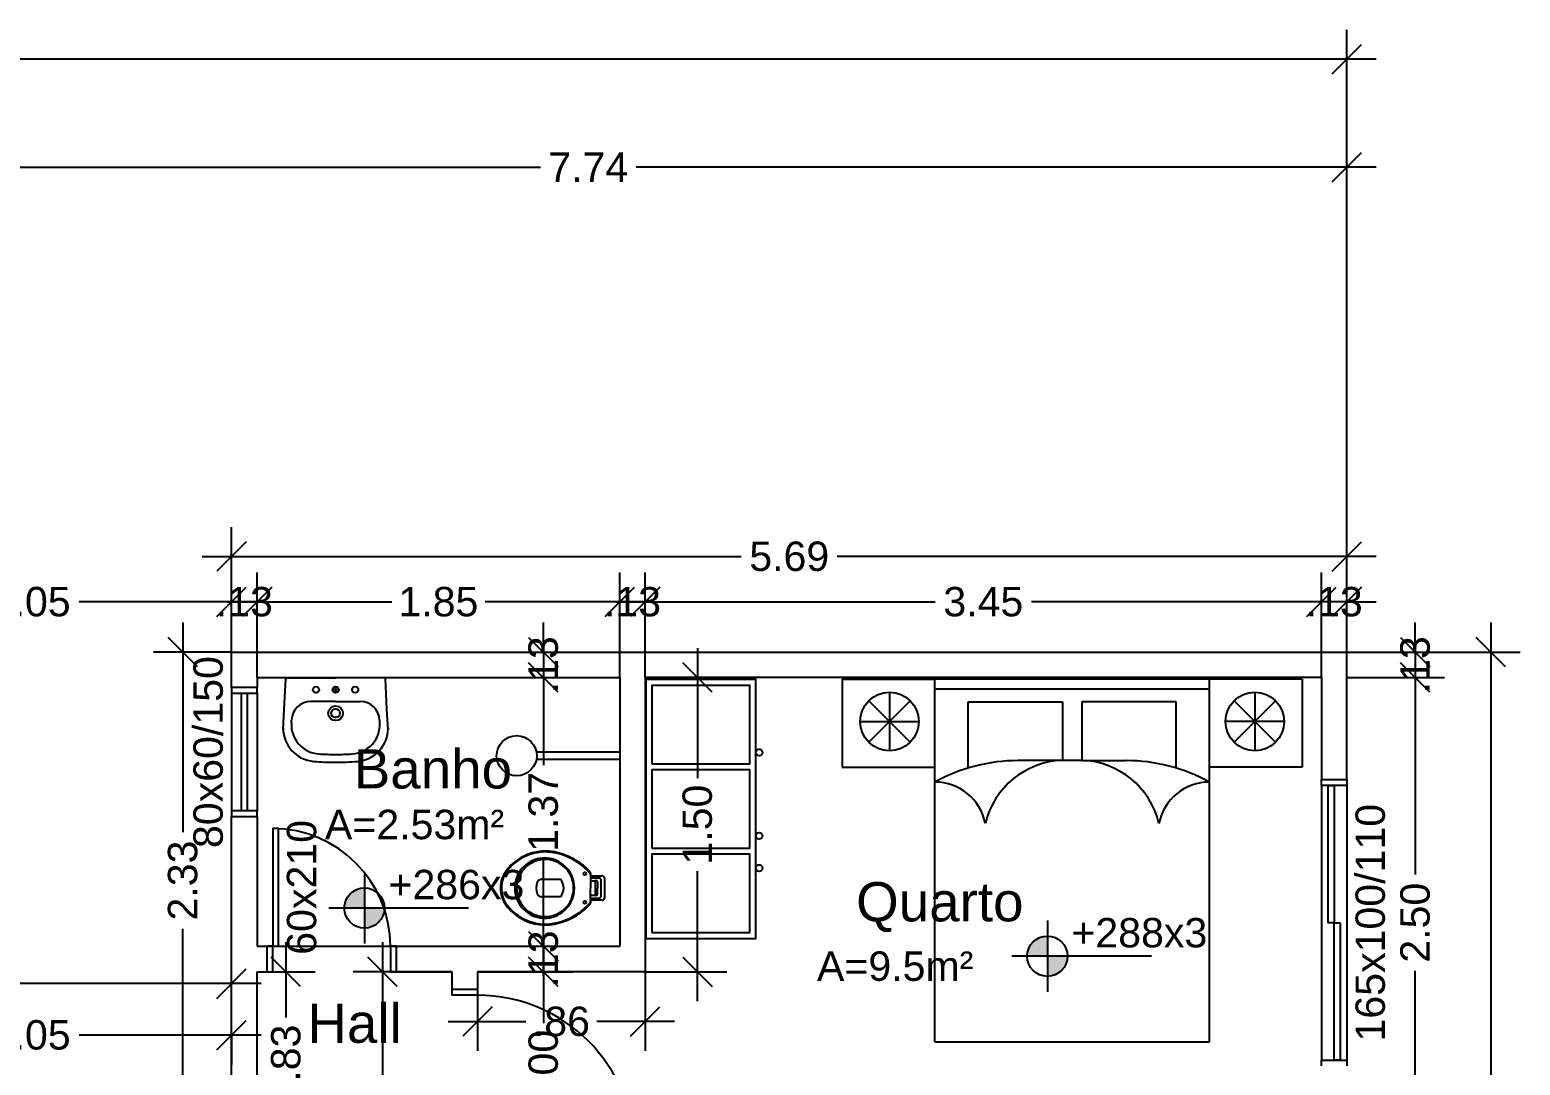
# Model space of a CAD drawing. Extents: x -120 to 1117, y 5 to 675.
# Drawn here: x 51.44 to 59.05, y 84.06 to 89.34 of the extents above; entities that cross this region are included whole.
import ezdxf
from ezdxf.enums import TextEntityAlignment as Align

# ---------------------------------------------------------------- set-up
doc = ezdxf.new("R2010")
doc.units = 0
doc.header["$MEASUREMENT"] = 0
doc.layers.get('0').update_dxf_attribs({"linetype": 'CONTINUOUS'})
doc.layers.get('DEFPOINTS').update_dxf_attribs({"linetype": 'CONTINUOUS'})
for name, color, linetype in [('cota', 1, 'CONTINUOUS'), ('janela-porta', 6, 'CONTINUOUS'), ('moveis', 253, 'CONTINUOUS'), ('nivel', 4, 'CONTINUOUS'), ('parede', 2, 'CONTINUOUS'), ('piso', 4, 'CONTINUOUS'), ('texto', 7, 'CONTINUOUS')]:
    doc.layers.add(name, color=color, linetype=linetype)
doc.styles.get("Standard").update_dxf_attribs({"font": 'arial.ttf'})
doc.dimstyles.new('cotass', dxfattribs={"dimtxt": 0.15, "dimasz": 0.15, "dimexe": 0.15, "dimexo": 0, "dimgap": 0.05, "dimtad": 0, "dimzin": 4, "dimdsep": 46, "dimtxsty": 'Standard', "dimblk": 'OBLIQUE', "dimcen": 0, "dimdle": 0.15, "dimclrd": 256, "dimclrt": 4, "dimadec": 0, "dimazin": 1, "dimtfac": 1, "dimtix": 1, "dimtofl": 0, "dimtmove": 0, "dimatfit": 3, "dimldrblk": 'OPEN30', "dimfxl": 0, "dimtolj": 1, "dimtzin": 0, "dimlwd": -1, "dimarcsym": 0})

# ---------------------------------------------------------------- blocks, each defined once
blk = doc.blocks.new('_Oblique')
at = {"color": 0, "linetype": 'ByBlock', "lineweight": -2}
blk.add_line((-0.5, -0.5), (0.5, 0.5), dxfattribs=at)
blk = doc.blocks.new('*D301')
at = {"layer": 'cota', "color": 0, "lineweight": -2, "transparency": 16777216}
for p, q in [((50.4242, 88.2986), (50.4242, 88.7911)), ((58.1642, 86.1686), (58.1642, 88.7911))]:
    blk.add_line(p, q, dxfattribs=at)
at = {"layer": 'cota', "transparency": 16777216}
for p, q in [((50.2742, 88.6411), (54.0503, 88.6411)), ((58.3142, 88.6411), (54.5381, 88.6411))]:
    blk.add_line(p, q, dxfattribs=at)
at = {"layer": 'DEFPOINTS', "color": 0, "transparency": 16777216}
for p in [(58.1642, 88.6411), (50.4242, 88.2986), (58.1642, 86.1686)]:
    blk.add_point(p, dxfattribs=at)
at = {"layer": 'cota', "transparency": 16777216, "xscale": 0.15, "yscale": 0.15, "zscale": 0.15, "rotation": 180}
blk.add_blockref('_Oblique', (50.4242, 88.6411), dxfattribs=at)
at = {"layer": 'cota', "transparency": 16777216, "xscale": 0.15, "yscale": 0.15, "zscale": 0.15}
blk.add_blockref('_Oblique', (58.1642, 88.6411), dxfattribs=at)
at = {"layer": 'cota', "color": 4, "transparency": 16777216, "insert": (54.2942, 88.6411), "char_height": 0.15, "attachment_point": 5}
blk.add_mtext('\\A1;7.74', dxfattribs=at)
blk = doc.blocks.new('_Open30')
at = {"color": 0, "linetype": 'ByBlock', "lineweight": -2}
for p, q in [((-1, 0.268), (0, 0)), ((0, 0), (-1, -0.268)), ((0, 0), (-1, 0))]:
    blk.add_line(p, q, dxfattribs=at)
blk = doc.blocks.new('*D285')
at = {"layer": 'cota', "color": 0, "lineweight": -2, "transparency": 16777216}
for p, q in [((50.4242, 86.2385), (50.4242, 86.5746)), ((52.4742, 86.1686), (52.4742, 86.5746))]:
    blk.add_line(p, q, dxfattribs=at)
at = {"layer": 'cota', "transparency": 16777216}
for p, q in [((50.2742, 86.4246), (51.2025, 86.4246)), ((52.6242, 86.4246), (51.6958, 86.4246))]:
    blk.add_line(p, q, dxfattribs=at)
at = {"layer": 'DEFPOINTS', "color": 0, "transparency": 16777216}
for p in [(52.4742, 86.4246), (50.4242, 86.2385), (52.4742, 86.1686)]:
    blk.add_point(p, dxfattribs=at)
at = {"layer": 'cota', "transparency": 16777216, "xscale": 0.15, "yscale": 0.15, "zscale": 0.15, "rotation": 180}
blk.add_blockref('_Oblique', (50.4242, 86.4246), dxfattribs=at)
at = {"layer": 'cota', "transparency": 16777216, "xscale": 0.15, "yscale": 0.15, "zscale": 0.15}
blk.add_blockref('_Oblique', (52.4742, 86.4246), dxfattribs=at)
at = {"layer": 'cota', "color": 4, "transparency": 16777216, "insert": (51.4492, 86.4246), "char_height": 0.15, "attachment_point": 5}
blk.add_mtext('\\A1;2.05', dxfattribs=at)
blk = doc.blocks.new('*D286')
at = {"layer": 'cota', "color": 0, "lineweight": -2, "transparency": 16777216}
for p, q in [((52.4742, 86.1686), (52.4742, 86.5746)), ((52.6041, 86.0385), (52.6041, 86.5746))]:
    blk.add_line(p, q, dxfattribs=at)
at = {"layer": 'cota', "transparency": 16777216}
for p, q in [((52.4742, 86.4246), (52.3242, 86.4246)), ((52.6041, 86.4246), (52.7541, 86.4246))]:
    blk.add_line(p, q, dxfattribs=at)
at = {"layer": 'DEFPOINTS', "color": 0, "transparency": 16777216}
for p in [(52.6041, 86.4246), (52.4742, 86.1686), (52.6041, 86.0385)]:
    blk.add_point(p, dxfattribs=at)
at = {"layer": 'cota', "transparency": 16777216, "xscale": 0.15, "yscale": 0.15, "zscale": 0.15}
blk.add_blockref('_Oblique', (52.4742, 86.4246), dxfattribs=at)
at = {"layer": 'cota', "transparency": 16777216, "xscale": 0.15, "yscale": 0.15, "zscale": 0.15, "rotation": 180}
blk.add_blockref('_Oblique', (52.6041, 86.4246), dxfattribs=at)
at = {"layer": 'cota', "color": 4, "transparency": 16777216, "insert": (52.5392, 86.4246), "char_height": 0.15, "attachment_point": 5}
blk.add_mtext('\\A1;.13', dxfattribs=at)
blk = doc.blocks.new('*D287')
at = {"layer": 'cota', "color": 0, "lineweight": -2, "transparency": 16777216}
for p, q in [((52.6041, 86.0385), (52.6041, 86.5746)), ((54.4542, 86.0385), (54.4542, 86.5746))]:
    blk.add_line(p, q, dxfattribs=at)
at = {"layer": 'cota', "transparency": 16777216}
for p, q in [((52.4541, 86.4246), (53.2909, 86.4246)), ((54.6042, 86.4246), (53.7675, 86.4246))]:
    blk.add_line(p, q, dxfattribs=at)
at = {"layer": 'DEFPOINTS', "color": 0, "transparency": 16777216}
for p in [(54.4542, 86.4246), (52.6041, 86.0385), (54.4542, 86.0385)]:
    blk.add_point(p, dxfattribs=at)
at = {"layer": 'cota', "transparency": 16777216, "xscale": 0.15, "yscale": 0.15, "zscale": 0.15, "rotation": 180}
blk.add_blockref('_Oblique', (52.6041, 86.4246), dxfattribs=at)
at = {"layer": 'cota', "transparency": 16777216, "xscale": 0.15, "yscale": 0.15, "zscale": 0.15}
blk.add_blockref('_Oblique', (54.4542, 86.4246), dxfattribs=at)
at = {"layer": 'cota', "color": 4, "transparency": 16777216, "insert": (53.5292, 86.4246), "char_height": 0.15, "attachment_point": 5}
blk.add_mtext('\\A1;1.85', dxfattribs=at)
blk = doc.blocks.new('*D288')
at = {"layer": 'cota', "color": 0, "lineweight": -2, "transparency": 16777216}
for p, q in [((54.4542, 86.0385), (54.4542, 86.5746)), ((54.5842, 86.0385), (54.5842, 86.5746))]:
    blk.add_line(p, q, dxfattribs=at)
at = {"layer": 'cota', "transparency": 16777216}
for p, q in [((54.4542, 86.4246), (54.3042, 86.4246)), ((54.5842, 86.4246), (54.7342, 86.4246))]:
    blk.add_line(p, q, dxfattribs=at)
at = {"layer": 'DEFPOINTS', "color": 0, "transparency": 16777216}
for p in [(54.5842, 86.4246), (54.4542, 86.0385), (54.5842, 86.0385)]:
    blk.add_point(p, dxfattribs=at)
at = {"layer": 'cota', "transparency": 16777216, "xscale": 0.15, "yscale": 0.15, "zscale": 0.15}
blk.add_blockref('_Oblique', (54.4542, 86.4246), dxfattribs=at)
at = {"layer": 'cota', "transparency": 16777216, "xscale": 0.15, "yscale": 0.15, "zscale": 0.15, "rotation": 180}
blk.add_blockref('_Oblique', (54.5842, 86.4246), dxfattribs=at)
at = {"layer": 'cota', "color": 4, "transparency": 16777216, "insert": (54.5192, 86.4246), "char_height": 0.15, "attachment_point": 5}
blk.add_mtext('\\A1;.13', dxfattribs=at)
blk = doc.blocks.new('*D289')
at = {"layer": 'cota', "color": 0, "lineweight": -2, "transparency": 16777216}
for p, q in [((54.5842, 86.0385), (54.5842, 86.5746)), ((58.0342, 86.0385), (58.0342, 86.5746))]:
    blk.add_line(p, q, dxfattribs=at)
at = {"layer": 'cota', "transparency": 16777216}
for p, q in [((54.4342, 86.4246), (56.0639, 86.4246)), ((58.1842, 86.4246), (56.5545, 86.4246))]:
    blk.add_line(p, q, dxfattribs=at)
at = {"layer": 'DEFPOINTS', "color": 0, "transparency": 16777216}
for p in [(58.0342, 86.4246), (54.5842, 86.0385), (58.0342, 86.0385)]:
    blk.add_point(p, dxfattribs=at)
at = {"layer": 'cota', "transparency": 16777216, "xscale": 0.15, "yscale": 0.15, "zscale": 0.15, "rotation": 180}
blk.add_blockref('_Oblique', (54.5842, 86.4246), dxfattribs=at)
at = {"layer": 'cota', "transparency": 16777216, "xscale": 0.15, "yscale": 0.15, "zscale": 0.15}
blk.add_blockref('_Oblique', (58.0342, 86.4246), dxfattribs=at)
at = {"layer": 'cota', "color": 4, "transparency": 16777216, "insert": (56.3092, 86.4246), "char_height": 0.15, "attachment_point": 5}
blk.add_mtext('\\A1;3.45', dxfattribs=at)
blk = doc.blocks.new('*D290')
at = {"layer": 'cota', "color": 0, "lineweight": -2, "transparency": 16777216}
for p, q in [((58.0342, 86.0385), (58.0342, 86.5746)), ((58.1642, 86.1686), (58.1642, 86.5746))]:
    blk.add_line(p, q, dxfattribs=at)
at = {"layer": 'cota', "transparency": 16777216}
for p, q in [((58.0342, 86.4246), (57.8842, 86.4246)), ((58.1642, 86.4246), (58.3142, 86.4246))]:
    blk.add_line(p, q, dxfattribs=at)
at = {"layer": 'DEFPOINTS', "color": 0, "transparency": 16777216}
for p in [(58.1642, 86.4246), (58.1642, 86.1686), (58.0342, 86.0385)]:
    blk.add_point(p, dxfattribs=at)
at = {"layer": 'cota', "transparency": 16777216, "xscale": 0.15, "yscale": 0.15, "zscale": 0.15}
blk.add_blockref('_Oblique', (58.0342, 86.4246), dxfattribs=at)
at = {"layer": 'cota', "transparency": 16777216, "xscale": 0.15, "yscale": 0.15, "zscale": 0.15, "rotation": 180}
blk.add_blockref('_Oblique', (58.1642, 86.4246), dxfattribs=at)
at = {"layer": 'cota', "color": 4, "transparency": 16777216, "insert": (58.0992, 86.4246), "char_height": 0.15, "attachment_point": 5}
blk.add_mtext('\\A1;.13', dxfattribs=at)
blk = doc.blocks.new('*D292')
at = {"layer": 'cota', "color": 0, "lineweight": -2, "transparency": 16777216}
for p, q in [((52.4742, 86.1686), (52.4742, 86.8059)), ((58.1642, 86.1686), (58.1642, 86.8059))]:
    blk.add_line(p, q, dxfattribs=at)
at = {"layer": 'cota', "transparency": 16777216}
for p, q in [((52.3242, 86.6559), (55.0742, 86.6559)), ((58.3142, 86.6559), (55.5642, 86.6559))]:
    blk.add_line(p, q, dxfattribs=at)
at = {"layer": 'DEFPOINTS', "color": 0, "transparency": 16777216}
for p in [(58.1642, 86.6559), (52.4742, 86.1686), (58.1642, 86.1686)]:
    blk.add_point(p, dxfattribs=at)
at = {"layer": 'cota', "transparency": 16777216, "xscale": 0.15, "yscale": 0.15, "zscale": 0.15, "rotation": 180}
blk.add_blockref('_Oblique', (52.4742, 86.6559), dxfattribs=at)
at = {"layer": 'cota', "transparency": 16777216, "xscale": 0.15, "yscale": 0.15, "zscale": 0.15}
blk.add_blockref('_Oblique', (58.1642, 86.6559), dxfattribs=at)
at = {"layer": 'cota', "color": 4, "transparency": 16777216, "insert": (55.3192, 86.6559), "char_height": 0.15, "attachment_point": 5}
blk.add_mtext('\\A1;5.69', dxfattribs=at)
blk = doc.blocks.new('*D293')
at = {"layer": 'cota', "color": 0, "lineweight": -2, "transparency": 16777216}
for p, q in [((40.2942, 88.2986), (40.2942, 89.3412)), ((58.1642, 86.1686), (58.1642, 89.3412))]:
    blk.add_line(p, q, dxfattribs=at)
at = {"layer": 'cota', "transparency": 16777216}
for p, q in [((40.1442, 89.1912), (48.9332, 89.1912)), ((58.3142, 89.1912), (49.5252, 89.1912))]:
    blk.add_line(p, q, dxfattribs=at)
at = {"layer": 'DEFPOINTS', "color": 0, "transparency": 16777216}
for p in [(40.2942, 89.1912), (40.2942, 88.2986), (58.1642, 86.1686)]:
    blk.add_point(p, dxfattribs=at)
at = {"layer": 'cota', "transparency": 16777216, "xscale": 0.15, "yscale": 0.15, "zscale": 0.15, "rotation": 180}
blk.add_blockref('_Oblique', (40.2942, 89.1912), dxfattribs=at)
at = {"layer": 'cota', "transparency": 16777216, "xscale": 0.15, "yscale": 0.15, "zscale": 0.15}
blk.add_blockref('_Oblique', (58.1642, 89.1912), dxfattribs=at)
at = {"layer": 'cota', "color": 4, "transparency": 16777216, "insert": (49.2292, 89.1912), "char_height": 0.15, "attachment_point": 5}
blk.add_mtext('\\A1;17.87', dxfattribs=at)
blk = doc.blocks.new('*D318')
at = {"layer": 'cota', "transparency": 16777216}
for p, q in [((58.5125, 86.1885), (58.5125, 85.0344)), ((58.5125, 83.3885), (58.5125, 84.5427))]:
    blk.add_line(p, q, dxfattribs=at)
at = {"layer": 'cota', "color": 0, "lineweight": -2, "transparency": 16777216}
for p, q in [((58.1642, 86.0385), (58.6625, 86.0385)), ((58.1642, 83.5385), (58.6625, 83.5385))]:
    blk.add_line(p, q, dxfattribs=at)
at = {"layer": 'DEFPOINTS', "color": 0, "transparency": 16777216}
for p in [(58.1642, 86.0385), (58.5125, 86.0385), (58.1642, 83.5385)]:
    blk.add_point(p, dxfattribs=at)
at = {"layer": 'cota', "transparency": 16777216, "xscale": 0.15, "yscale": 0.15, "zscale": 0.15}
for p, rotation in [((58.5125, 86.0385), 90), ((58.5125, 83.5385), 270)]:
    blk.add_blockref('_Oblique', p, dxfattribs=dict(at, rotation=rotation))
at = {"layer": 'cota', "color": 4, "transparency": 16777216, "insert": (58.5125, 84.7885), "char_height": 0.15, "attachment_point": 5, "rotation": 90}
blk.add_mtext('\\A1;2.50', dxfattribs=at)
blk = doc.blocks.new('*D319')
at = {"layer": 'cota', "transparency": 16777216}
for p, q in [((58.5125, 86.1686), (58.5125, 86.3186)), ((58.5125, 86.0385), (58.5125, 85.8885))]:
    blk.add_line(p, q, dxfattribs=at)
at = {"layer": 'cota', "color": 0, "lineweight": -2, "transparency": 16777216}
for p, q in [((58.1642, 86.1686), (58.6625, 86.1686)), ((58.1642, 86.0385), (58.6625, 86.0385))]:
    blk.add_line(p, q, dxfattribs=at)
at = {"layer": 'DEFPOINTS', "color": 0, "transparency": 16777216}
for p in [(58.1642, 86.1686), (58.5125, 86.1686), (58.1642, 86.0385)]:
    blk.add_point(p, dxfattribs=at)
at = {"layer": 'cota', "transparency": 16777216, "xscale": 0.15, "yscale": 0.15, "zscale": 0.15}
for p, rotation in [((58.5125, 86.1686), 270), ((58.5125, 86.0385), 90)]:
    blk.add_blockref('_Oblique', p, dxfattribs=dict(at, rotation=rotation))
at = {"layer": 'cota', "color": 4, "transparency": 16777216, "insert": (58.5125, 86.1036), "char_height": 0.15, "attachment_point": 5, "rotation": 90}
blk.add_mtext('\\A1;.13', dxfattribs=at)
blk = doc.blocks.new('*D467')
at = {"layer": 'cota', "transparency": 16777216}
for p, q in [((50.2742, 84.2157), (51.2025, 84.2157)), ((52.6242, 84.2157), (51.6958, 84.2157))]:
    blk.add_line(p, q, dxfattribs=at)
at = {"layer": 'cota', "color": 0, "lineweight": -2, "transparency": 16777216}
for p, q in [((50.4242, 84.225), (50.4242, 84.0657)), ((52.4742, 84.225), (52.4742, 84.0657))]:
    blk.add_line(p, q, dxfattribs=at)
at = {"layer": 'DEFPOINTS', "color": 0, "transparency": 16777216}
for p in [(50.4242, 84.225), (52.4742, 84.225), (52.4742, 84.2157)]:
    blk.add_point(p, dxfattribs=at)
at = {"layer": 'cota', "transparency": 16777216, "xscale": 0.15, "yscale": 0.15, "zscale": 0.15, "rotation": 180}
blk.add_blockref('_Oblique', (50.4242, 84.2157), dxfattribs=at)
at = {"layer": 'cota', "transparency": 16777216, "xscale": 0.15, "yscale": 0.15, "zscale": 0.15}
blk.add_blockref('_Oblique', (52.4742, 84.2157), dxfattribs=at)
at = {"layer": 'cota', "color": 4, "transparency": 16777216, "insert": (51.4492, 84.2157), "char_height": 0.15, "attachment_point": 5}
blk.add_mtext('\\A1;2.05', dxfattribs=at)
blk = doc.blocks.new('*D469')
at = {"layer": 'cota', "color": 0, "lineweight": -2, "transparency": 16777216}
for p, q in [((45.9842, 84.0657), (45.9842, 84.6279)), ((52.4742, 84.0657), (52.4742, 84.6279))]:
    blk.add_line(p, q, dxfattribs=at)
at = {"layer": 'cota', "transparency": 16777216}
for p, q in [((45.8342, 84.4779), (48.9838, 84.4779)), ((52.6242, 84.4779), (49.4746, 84.4779))]:
    blk.add_line(p, q, dxfattribs=at)
at = {"layer": 'DEFPOINTS', "color": 0, "transparency": 16777216}
for p in [(52.4742, 84.4779), (45.9842, 84.0657), (52.4742, 84.0657)]:
    blk.add_point(p, dxfattribs=at)
at = {"layer": 'cota', "transparency": 16777216, "xscale": 0.15, "yscale": 0.15, "zscale": 0.15, "rotation": 180}
blk.add_blockref('_Oblique', (45.9842, 84.4779), dxfattribs=at)
at = {"layer": 'cota', "transparency": 16777216, "xscale": 0.15, "yscale": 0.15, "zscale": 0.15}
blk.add_blockref('_Oblique', (52.4742, 84.4779), dxfattribs=at)
at = {"layer": 'cota', "color": 4, "transparency": 16777216, "insert": (49.2292, 84.4779), "char_height": 0.15, "attachment_point": 5}
blk.add_mtext('\\A1;6.49', dxfattribs=at)
blk = doc.blocks.new('*D431')
at = {"layer": 'cota', "transparency": 16777216}
for p, q in [((52.225, 86.3186), (52.225, 85.2496)), ((52.225, 83.6885), (52.225, 84.7575))]:
    blk.add_line(p, q, dxfattribs=at)
at = {"layer": 'cota', "color": 0, "lineweight": -2, "transparency": 16777216}
for p, q in [((52.4742, 86.1686), (52.075, 86.1686)), ((52.4742, 83.8385), (52.075, 83.8385))]:
    blk.add_line(p, q, dxfattribs=at)
at = {"layer": 'DEFPOINTS', "color": 0, "transparency": 16777216}
for p in [(52.225, 86.1686), (52.4742, 86.1686), (52.4742, 83.8385)]:
    blk.add_point(p, dxfattribs=at)
at = {"layer": 'cota', "transparency": 16777216, "xscale": 0.15, "yscale": 0.15, "zscale": 0.15}
for p, rotation in [((52.225, 86.1686), 90), ((52.225, 83.8385), 270)]:
    blk.add_blockref('_Oblique', p, dxfattribs=dict(at, rotation=rotation))
at = {"layer": 'cota', "color": 4, "transparency": 16777216, "insert": (52.225, 85.0036), "char_height": 0.15, "attachment_point": 5, "rotation": 90}
blk.add_mtext('\\A1;2.33', dxfattribs=at)
blk = doc.blocks.new('*D446')
at = {"layer": 'cota', "transparency": 16777216}
for p, q in [((54.0647, 84.6885), (54.0647, 84.276)), ((54.0647, 83.3885), (54.0647, 83.801))]:
    blk.add_line(p, q, dxfattribs=at)
at = {"layer": 'cota', "color": 0, "lineweight": -2, "transparency": 16777216}
for p, q in [((53.7292, 84.5385), (54.2147, 84.5385)), ((53.7292, 83.5385), (54.2147, 83.5385))]:
    blk.add_line(p, q, dxfattribs=at)
at = {"layer": 'DEFPOINTS', "color": 0, "transparency": 16777216}
for p in [(53.7292, 84.5385), (54.0647, 84.5385), (53.7292, 83.5385)]:
    blk.add_point(p, dxfattribs=at)
at = {"layer": 'cota', "transparency": 16777216, "xscale": 0.15, "yscale": 0.15, "zscale": 0.15}
for p, rotation in [((54.0647, 84.5385), 90), ((54.0647, 83.5385), 270)]:
    blk.add_blockref('_Oblique', p, dxfattribs=dict(at, rotation=rotation))
at = {"layer": 'cota', "color": 4, "transparency": 16777216, "insert": (54.0647, 84.0385), "char_height": 0.15, "attachment_point": 5, "rotation": 90}
blk.add_mtext('\\A1;1.00', dxfattribs=at)
blk = doc.blocks.new('*D447')
at = {"layer": 'cota', "transparency": 16777216}
for p, q in [((54.0647, 84.6686), (54.0647, 84.8186)), ((54.0647, 84.5385), (54.0647, 84.3885))]:
    blk.add_line(p, q, dxfattribs=at)
at = {"layer": 'cota', "color": 0, "lineweight": -2, "transparency": 16777216}
for p, q in [((53.7292, 84.6686), (54.2147, 84.6686)), ((53.7292, 84.5385), (54.2147, 84.5385))]:
    blk.add_line(p, q, dxfattribs=at)
at = {"layer": 'DEFPOINTS', "color": 0, "transparency": 16777216}
for p in [(53.7292, 84.6686), (54.0647, 84.6686), (53.7292, 84.5385)]:
    blk.add_point(p, dxfattribs=at)
at = {"layer": 'cota', "transparency": 16777216, "xscale": 0.15, "yscale": 0.15, "zscale": 0.15}
for p, rotation in [((54.0647, 84.6686), 270), ((54.0647, 84.5385), 90)]:
    blk.add_blockref('_Oblique', p, dxfattribs=dict(at, rotation=rotation))
at = {"layer": 'cota', "color": 4, "transparency": 16777216, "insert": (54.0647, 84.6036), "char_height": 0.15, "attachment_point": 5, "rotation": 90}
blk.add_mtext('\\A1;.13', dxfattribs=at)
blk = doc.blocks.new('*D448')
at = {"layer": 'cota', "transparency": 16777216}
for p, q in [((54.0647, 86.1885), (54.0647, 85.5913)), ((54.0647, 84.5186), (54.0647, 85.1158))]:
    blk.add_line(p, q, dxfattribs=at)
at = {"layer": 'cota', "color": 0, "lineweight": -2, "transparency": 16777216}
for p, q in [((53.7292, 86.0385), (54.2147, 86.0385)), ((53.7292, 84.6686), (54.2147, 84.6686))]:
    blk.add_line(p, q, dxfattribs=at)
at = {"layer": 'DEFPOINTS', "color": 0, "transparency": 16777216}
for p in [(53.7292, 86.0385), (54.0647, 86.0385), (53.7292, 84.6686)]:
    blk.add_point(p, dxfattribs=at)
at = {"layer": 'cota', "transparency": 16777216, "xscale": 0.15, "yscale": 0.15, "zscale": 0.15}
for p, rotation in [((54.0647, 86.0385), 90), ((54.0647, 84.6686), 270)]:
    blk.add_blockref('_Oblique', p, dxfattribs=dict(at, rotation=rotation))
at = {"layer": 'cota', "color": 4, "transparency": 16777216, "insert": (54.0647, 85.3536), "char_height": 0.15, "attachment_point": 5, "rotation": 90}
blk.add_mtext('\\A1;1.37', dxfattribs=at)
blk = doc.blocks.new('*D449')
at = {"layer": 'cota', "transparency": 16777216}
for p, q in [((54.0647, 86.1686), (54.0647, 86.3186)), ((54.0647, 86.0385), (54.0647, 85.8885))]:
    blk.add_line(p, q, dxfattribs=at)
at = {"layer": 'cota', "color": 0, "lineweight": -2, "transparency": 16777216}
for p, q in [((53.7292, 86.1686), (54.2147, 86.1686)), ((53.7292, 86.0385), (54.2147, 86.0385))]:
    blk.add_line(p, q, dxfattribs=at)
at = {"layer": 'DEFPOINTS', "color": 0, "transparency": 16777216}
for p in [(53.7292, 86.1686), (54.0647, 86.1686), (53.7292, 86.0385)]:
    blk.add_point(p, dxfattribs=at)
at = {"layer": 'cota', "transparency": 16777216, "xscale": 0.15, "yscale": 0.15, "zscale": 0.15}
for p, rotation in [((54.0647, 86.1686), 270), ((54.0647, 86.0385), 90)]:
    blk.add_blockref('_Oblique', p, dxfattribs=dict(at, rotation=rotation))
at = {"layer": 'cota', "color": 4, "transparency": 16777216, "insert": (54.0647, 86.1036), "char_height": 0.15, "attachment_point": 5, "rotation": 90}
blk.add_mtext('\\A1;.13', dxfattribs=at)
blk = doc.blocks.new('*D406')
at = {"layer": 'cota', "transparency": 16777216}
for p, q in [((54.8506, 86.1885), (54.8506, 85.526)), ((54.8506, 84.3885), (54.8506, 85.051))]:
    blk.add_line(p, q, dxfattribs=at)
at = {"layer": 'cota', "color": 0, "lineweight": -2, "transparency": 16777216}
for p, q in [((54.5842, 86.0385), (55.0006, 86.0385)), ((54.5842, 84.5385), (55.0006, 84.5385))]:
    blk.add_line(p, q, dxfattribs=at)
at = {"layer": 'DEFPOINTS', "color": 0, "transparency": 16777216}
for p in [(54.5842, 86.0385), (54.8506, 86.0385), (54.5842, 84.5385)]:
    blk.add_point(p, dxfattribs=at)
at = {"layer": 'cota', "transparency": 16777216, "xscale": 0.15, "yscale": 0.15, "zscale": 0.15}
for p, rotation in [((54.8506, 86.0385), 90), ((54.8506, 84.5385), 270)]:
    blk.add_blockref('_Oblique', p, dxfattribs=dict(at, rotation=rotation))
at = {"layer": 'cota', "color": 4, "transparency": 16777216, "insert": (54.8506, 85.2885), "char_height": 0.15, "attachment_point": 5, "rotation": 90}
blk.add_mtext('\\A1;1.50', dxfattribs=at)
blk = doc.blocks.new('*D407')
at = {"layer": 'cota', "color": 0, "lineweight": -2, "transparency": 16777216}
for p, q in [((53.7292, 84.5385), (53.7292, 84.1346)), ((54.5842, 84.5385), (54.5842, 84.1346))]:
    blk.add_line(p, q, dxfattribs=at)
at = {"layer": 'cota', "transparency": 16777216}
for p, q in [((53.5792, 84.2846), (53.9754, 84.2846)), ((54.7342, 84.2846), (54.338, 84.2846))]:
    blk.add_line(p, q, dxfattribs=at)
at = {"layer": 'DEFPOINTS', "color": 0, "transparency": 16777216}
for p in [(53.7292, 84.5385), (54.5842, 84.5385), (53.7292, 84.2846)]:
    blk.add_point(p, dxfattribs=at)
at = {"layer": 'cota', "transparency": 16777216, "xscale": 0.15, "yscale": 0.15, "zscale": 0.15, "rotation": 180}
blk.add_blockref('_Oblique', (53.7292, 84.2846), dxfattribs=at)
at = {"layer": 'cota', "transparency": 16777216, "xscale": 0.15, "yscale": 0.15, "zscale": 0.15}
blk.add_blockref('_Oblique', (54.5842, 84.2846), dxfattribs=at)
at = {"layer": 'cota', "color": 4, "transparency": 16777216, "insert": (54.1567, 84.2846), "char_height": 0.15, "attachment_point": 5}
blk.add_mtext('\\A1;.86', dxfattribs=at)
blk = doc.blocks.new('*D408')
at = {"layer": 'cota', "transparency": 16777216}
for p, q in [((52.7512, 84.6885), (52.7512, 84.3049)), ((52.7512, 83.5585), (52.7512, 83.9422))]:
    blk.add_line(p, q, dxfattribs=at)
at = {"layer": 'cota', "color": 0, "lineweight": -2, "transparency": 16777216}
for p, q in [((52.6041, 84.5385), (52.9012, 84.5385)), ((52.6041, 83.7085), (52.9012, 83.7085))]:
    blk.add_line(p, q, dxfattribs=at)
at = {"layer": 'DEFPOINTS', "color": 0, "transparency": 16777216}
for p in [(52.6041, 84.5385), (52.7512, 84.5385), (52.6041, 83.7085)]:
    blk.add_point(p, dxfattribs=at)
at = {"layer": 'cota', "transparency": 16777216, "xscale": 0.15, "yscale": 0.15, "zscale": 0.15}
for p, rotation in [((52.7512, 84.5385), 90), ((52.7512, 83.7085), 270)]:
    blk.add_blockref('_Oblique', p, dxfattribs=dict(at, rotation=rotation))
at = {"layer": 'cota', "color": 4, "transparency": 16777216, "insert": (52.7512, 84.1235), "char_height": 0.15, "attachment_point": 5, "rotation": 90}
blk.add_mtext('\\A1;.83', dxfattribs=at)
blk = doc.blocks.new('*D409')
at = {"layer": 'cota', "transparency": 16777216}
for p, q in [((53.2441, 84.6885), (53.2441, 82.2184)), ((53.2441, 79.2585), (53.2441, 81.7287))]:
    blk.add_line(p, q, dxfattribs=at)
at = {"layer": 'cota', "color": 0, "lineweight": -2, "transparency": 16777216}
for p, q in [((53.5992, 84.5385), (53.0941, 84.5385)), ((53.5992, 79.4085), (53.0941, 79.4085))]:
    blk.add_line(p, q, dxfattribs=at)
at = {"layer": 'DEFPOINTS', "color": 0, "transparency": 16777216}
for p in [(53.5992, 84.5385), (53.2441, 79.4085), (53.5992, 79.4085)]:
    blk.add_point(p, dxfattribs=at)
at = {"layer": 'cota', "transparency": 16777216, "xscale": 0.15, "yscale": 0.15, "zscale": 0.15}
for p, rotation in [((53.2441, 84.5385), 90), ((53.2441, 79.4085), 270)]:
    blk.add_blockref('_Oblique', p, dxfattribs=dict(at, rotation=rotation))
at = {"layer": 'cota', "color": 4, "transparency": 16777216, "insert": (53.2441, 81.9735), "char_height": 0.15, "attachment_point": 5, "rotation": 90}
blk.add_mtext('\\A1;5.13', dxfattribs=at)
blk = doc.blocks.new('*D480')
at = {"layer": 'cota', "transparency": 16777216}
for p, q in [((58.8982, 86.3186), (58.8982, 79.9901)), ((58.8982, 73.0685), (58.8982, 79.397))]:
    blk.add_line(p, q, dxfattribs=at)
at = {"layer": 'cota', "color": 0, "lineweight": -2, "transparency": 16777216}
for p, q in [((58.2942, 86.1686), (59.0482, 86.1686)), ((58.2942, 73.2185), (59.0482, 73.2185))]:
    blk.add_line(p, q, dxfattribs=at)
at = {"layer": 'DEFPOINTS', "color": 0, "transparency": 16777216}
for p in [(58.2942, 86.1686), (58.8982, 86.1686), (58.2942, 73.2185)]:
    blk.add_point(p, dxfattribs=at)
at = {"layer": 'cota', "transparency": 16777216, "xscale": 0.15, "yscale": 0.15, "zscale": 0.15}
for p, rotation in [((58.8982, 86.1686), 90), ((58.8982, 73.2185), 270)]:
    blk.add_blockref('_Oblique', p, dxfattribs=dict(at, rotation=rotation))
at = {"layer": 'cota', "color": 4, "transparency": 16777216, "insert": (58.8982, 79.6935), "char_height": 0.15, "attachment_point": 5, "rotation": 90}
blk.add_mtext('\\A1;12.95', dxfattribs=at)
blk = doc.blocks.new('NIVEL')
at = {"layer": 'nivel'}
h = blk.add_hatch(color=256, dxfattribs=at)
h.paths.add_polyline_path([(0, 0.137, 0.414214), (-0.137, 0), (0, 0)])
h.paths.add_polyline_path([(0, 0), (0, -0.137, 0.414214), (0.137, 0)])
for p, q in [((0, 0.242), (0, -0.242)), ((0.709, 0), (-0.242, 0))]:
    blk.add_line(p, q, dxfattribs=at)
blk.add_circle((0, 0), 0.137, dxfattribs=at)

msp = doc.modelspace()

# ---------------------------------------------------------------- linework, layer by layer
at = {"layer": 'janela-porta', "color": 6, "linetype": 'Continuous'}
for p, q in [((52.4742, 85.9585), (52.4742, 85.3585)), ((52.6041, 85.9585), (52.6041, 85.3585)), ((58.0342, 85.4885), (58.0342, 84.0885)), ((58.1642, 85.4885), (58.1642, 84.0885))]:
    msp.add_line(p, q, dxfattribs=at)
for points in [[(52.4742, 85.9885), (52.4742, 85.9585), (52.6041, 85.9585), (52.6041, 85.9885)], [(58.1642, 85.5186), (58.1642, 85.4885), (58.0342, 85.4885), (58.0342, 85.5186)], [(52.6041, 85.3286), (52.6041, 85.3585), (52.4742, 85.3585), (52.4742, 85.3286)], [(52.6541, 84.5385), (52.6841, 84.5385), (52.6841, 84.6686), (52.6541, 84.6686)], [(53.3142, 84.6686), (53.2841, 84.6686), (53.2841, 84.5385), (53.3142, 84.5385)], [(53.7292, 84.4485), (53.7292, 84.4186), (53.5992, 84.4186), (53.5992, 84.4485)], [(58.0342, 84.0586), (58.0342, 84.0885), (58.1642, 84.0885), (58.1642, 84.0586)]]:
    msp.add_lwpolyline(points, dxfattribs=at)
for points in [[(52.5541, 85.9585), (52.5541, 85.3585), (52.5242, 85.3585), (52.5242, 85.9585), (52.5541, 85.9585)], [(58.0992, 85.4885), (58.0992, 84.7885), (58.0692, 84.7885), (58.0692, 85.4885), (58.0992, 85.4885)], [(52.6841, 84.6686), (52.7142, 84.6686), (52.7142, 85.2686), (52.6841, 85.2686), (52.6841, 84.6686)], [(58.1292, 84.7885), (58.1292, 84.0885), (58.0992, 84.0885), (58.0992, 84.7885), (58.1292, 84.7885)]]:
    msp.add_lwpolyline(points, close=True, dxfattribs=at)
for centre, radius in [((52.6841, 84.6686), 0.6), ((53.7292, 83.6186), 0.8)]:
    msp.add_arc(centre, radius, 0, 90, dxfattribs=at)
at = {"layer": 'moveis'}
for p, q in [((52.7426, 85.8765), (52.7506, 86.0317)), ((52.7556, 86.0365), (53.0047, 86.0365)), ((53.2539, 86.0365), (53.0047, 86.0365)), ((53.2668, 85.8765), (53.2589, 86.0317)), ((55.5892, 86.031), (55.5892, 85.581)), ((55.5892, 86.031), (56.0624, 86.031)), ((57.9357, 86.031), (56.0624, 86.031)), ((56.0624, 84.181), (56.0624, 86.031)), ((57.4624, 84.181), (57.4624, 86.031)), ((57.9357, 86.031), (57.7807, 86.031)), ((57.9357, 86.031), (57.9357, 85.581)), ((53.0147, 85.9765), (52.9947, 85.9765)), ((53.0047, 85.9865), (53.0047, 85.9665)), ((55.7246, 85.9205), (55.9367, 85.7084)), ((55.9367, 85.9205), (55.7246, 85.7084)), ((55.8306, 85.9645), (55.8306, 85.6645)), ((56.0624, 85.981), (57.4624, 85.981)), ((57.5882, 85.9205), (57.8003, 85.7084)), ((57.8003, 85.9205), (57.5882, 85.7084)), ((57.6943, 85.9645), (57.6943, 85.6645)), ((52.7372, 85.772), (52.7426, 85.8765)), ((53.0047, 85.9165), (52.8797, 85.9165)), ((53.0047, 85.9165), (53.1297, 85.9165)), ((53.2722, 85.772), (53.2668, 85.8765)), ((56.2314, 85.9152), (56.7124, 85.9152)), ((56.2314, 85.5773), (56.2314, 85.9152)), ((56.7124, 85.9152), (56.7124, 85.6152)), ((57.2935, 85.9152), (56.8124, 85.9152)), ((56.8124, 85.9152), (56.8124, 85.6152)), ((57.2935, 85.5773), (57.2935, 85.9152)), ((52.779, 85.8067), (52.7798, 85.8216)), ((53.2304, 85.8067), (53.2296, 85.8216)), ((53.2722, 85.7805), (53.2722, 85.772)), ((55.6806, 85.8145), (55.9806, 85.8145)), ((57.8443, 85.8145), (57.5443, 85.8145)), ((54.029, 85.6599), (54.4542, 85.6599)), ((54.4542, 85.6199), (54.029, 85.6199)), ((56.8124, 85.6152), (56.4863, 85.6152)), ((56.8124, 85.6152), (57.0386, 85.6152)), ((55.5892, 85.581), (56.0624, 85.581)), ((57.9357, 85.581), (57.4624, 85.581)), ((54.0559, 85.0097), (54.1519, 85.0097)), ((54.3059, 85.0398), (54.3059, 85.0345)), ((54.3059, 85.0345), (54.3059, 85.0277)), ((54.3059, 85.0277), (54.3059, 84.9652)), ((54.3059, 85.0277), (54.364, 85.0277)), ((54.3059, 85.0177), (54.3499, 85.0177)), ((54.3574, 85.0102), (54.3574, 84.9652)), ((54.3759, 85.0168), (54.3759, 84.9652)), ((54.3059, 84.9027), (54.3059, 84.9652)), ((54.3139, 85.0013), (54.3249, 85.0013)), ((54.3294, 85.0008), (54.3294, 84.9652)), ((54.3294, 84.9652), (54.3294, 84.9297)), ((54.3409, 84.9967), (54.3409, 84.9652)), ((54.3409, 84.9338), (54.3409, 84.9652)), ((54.3574, 84.9652), (54.3574, 84.9203)), ((54.3759, 84.9652), (54.3759, 84.9137)), ((54.1519, 84.9208), (54.0559, 84.9208)), ((54.3499, 84.9128), (54.3059, 84.9128)), ((54.3059, 84.9027), (54.3059, 84.896)), ((54.364, 84.9027), (54.3059, 84.9027)), ((54.3059, 84.896), (54.3059, 84.8907)), ((54.3139, 84.9292), (54.3249, 84.9292)), ((56.0624, 84.181), (57.4624, 84.181))]:
    msp.add_line(p, q, dxfattribs=at)
for points in [[(54.5881, 84.7078), (55.148, 84.7078), (55.148, 86.0278), (54.5881, 86.0278), (54.5881, 84.7078)], [(54.6181, 85.5978), (55.1181, 85.5978), (55.1181, 85.9978), (54.6181, 85.9978), (54.6181, 85.5978)], [(54.6181, 85.1678), (55.1181, 85.1678), (55.1181, 85.5678), (54.6181, 85.5678), (54.6181, 85.1678)], [(54.6181, 84.7378), (55.1181, 84.7378), (55.1181, 85.1378), (54.6181, 85.1378), (54.6181, 84.7378)]]:
    msp.add_lwpolyline(points, close=True, dxfattribs=at)
for centre, radius in [((52.9047, 85.9765), 0.016), ((53.0047, 85.9765), 0.016), ((53.1047, 85.9765), 0.016), ((55.8306, 85.8145), 0.15), ((57.6943, 85.8145), 0.15), ((53.0047, 85.8565), 0.0375), ((53.0047, 85.8565), 0.0225), ((53.9287, 85.64), 0.1023), ((55.1661, 85.6569), 0.017), ((55.1661, 85.2313), 0.017), ((55.1661, 85.0672), 0.017), ((54.2759, 85.0382), 0.0075), ((54.2759, 84.8922), 0.0075)]:
    msp.add_circle(centre, radius, dxfattribs=at)
for centre, radius, start, end in [((52.7556, 86.0315), 0.005, 90, 177.0582), ((52.8797, 85.8165), 0.1, 90, 177.0582), ((53.1297, 85.8165), 0.1, 2.94177, 90), ((52.9072, 85.7805), 0.17, 180, 265.30188), ((52.9288, 85.7989), 0.15, 177.0582, 266.2836), ((53.0806, 85.7989), 0.15, 273.7164, 2.94177), ((53.1022, 85.7805), 0.17, 274.69812, 0), ((53.0047, 86.9669), 1.3204, 266.2836, 270), ((53.0047, 86.9669), 1.3204, 270, 273.7164), ((56.4863, 84.7377), 0.8774, 90, 118.88812), ((56.7276, 85.197), 0.4196, 92.06427, 166.5578), ((56.7973, 85.197), 0.4196, 13.4422, 87.93573), ((57.0386, 84.7377), 0.8774, 61.11188, 90), ((53.0047, 86.9669), 1.3604, 265.30188, 270), ((53.0047, 86.9669), 1.3604, 270, 274.69812), ((56.0627, 85.2443), 0.2616, 11.06396, 90.05048), ((57.4622, 85.2443), 0.2616, 89.94952, 168.93604), ((54.0867, 84.8896), 0.2681, 121.68088, 141.83972), ((54.0867, 84.8896), 0.2636, 121.68607, 141.82977), ((54.0739, 84.9053), 0.248, 96.48303, 121.07306), ((54.0739, 84.9053), 0.2435, 96.47781, 121.06744), ((54.0732, 84.9621), 0.1566, 100.02805, 138.77759), ((54.0728, 84.9671), 0.1437, 100.80786, 136.92645), ((54.0757, 84.9103), 0.2433, 73.23779, 97.04526), ((54.0724, 84.9729), 0.1458, 59.70194, 100.44556), ((54.0738, 84.9658), 0.1451, 60.19479, 101.06644), ((54.0757, 84.9103), 0.2388, 84.24072, 97.05057), ((54.0577, 84.8199), 0.3307, 55.84973, 82.70651), ((54.0577, 84.8199), 0.3352, 55.84763, 74.74753), ((54.0695, 84.9646), 0.1544, 0.24878, 60.34412), ((54.0733, 84.9655), 0.1456, 359.88776, 60.08859), ((54.0646, 84.833), 0.3159, 40.75461, 55.53586), ((54.0646, 84.833), 0.3204, 41.94791, 55.53809), ((53.9949, 84.9655), 0.149, 143.00192, 180.12817), ((53.9949, 84.9655), 0.1445, 143.01996, 180.12817), ((54.0716, 84.9654), 0.1532, 139.3363, 180.05475), ((54.0706, 84.9669), 0.1422, 136.22839, 180.66357), ((54.0555, 84.9856), 0.0241, 89.10947, 156.48959), ((54.1001, 84.9652), 0.0683, 319.31177, 40.6882), ((54.2957, 85.04), 0.0102, 358.30859, 45.2439), ((54.2966, 85.0334), 0.00945, 6.98804, 38.65158), ((54.3142, 85.0096), 0.00832, 184.71802, 267.98511), ((54.3501, 85.0105), 0.00728, 358.27496, 91.72504), ((54.3642, 85.016), 0.0118, 3.68018, 91.29895), ((53.9949, 84.965), 0.149, 179.87183, 216.99808), ((53.9949, 84.965), 0.1445, 179.87183, 216.98004), ((54.0716, 84.9651), 0.1532, 179.94525, 220.6637), ((54.0706, 84.9636), 0.1422, 179.33643, 223.77161), ((54.1125, 84.9652), 0.0846, 159.22229, 200.77771), ((54.0555, 84.9449), 0.0241, 203.51038, 270.8905), ((54.0695, 84.9659), 0.1544, 299.65588, 359.75122), ((54.0733, 84.965), 0.1456, 299.91138, 0.11224), ((54.3241, 85.0131), 0.0119, 274.05206, 294.02039), ((54.3333, 84.99), 0.0131, 70.61249, 109.65817), ((54.3354, 84.9968), 0.00592, 43.93601, 67.40164), ((54.3343, 84.997), 0.00666, 357.95715, 36.10229), ((54.3343, 84.9335), 0.00666, 323.89771, 2.04285), ((54.0867, 85.0409), 0.2681, 218.16028, 238.31909), ((54.0867, 85.0409), 0.2636, 218.17023, 238.3139), ((54.0732, 84.9684), 0.1566, 221.22241, 259.97195), ((54.0728, 84.9633), 0.1437, 223.07355, 259.19214), ((54.0646, 85.0974), 0.3159, 304.46411, 319.24536), ((54.0646, 85.0974), 0.3204, 304.46191, 318.05212), ((54.2957, 84.8905), 0.0102, 314.7561, 1.69141), ((54.2966, 84.8971), 0.00945, 321.34839, 353.01196), ((54.3142, 84.9209), 0.00832, 92.01489, 175.28198), ((54.3241, 84.9174), 0.0119, 65.97958, 85.94791), ((54.3333, 84.9405), 0.0131, 250.34186, 289.38751), ((54.3354, 84.9337), 0.00592, 292.59833, 316.06396), ((54.3501, 84.92), 0.00728, 268.27496, 1.72504), ((54.3642, 84.9145), 0.0118, 268.70105, 356.31982), ((54.0739, 85.0252), 0.248, 238.92694, 263.51697), ((54.0739, 85.0252), 0.2435, 238.93256, 263.52216), ((54.0738, 84.9647), 0.1451, 258.93359, 299.80518), ((54.0724, 84.9576), 0.1458, 259.55444, 300.2981), ((54.0757, 85.0202), 0.2433, 262.95471, 286.76221), ((54.0757, 85.0202), 0.2388, 262.94943, 275.75928), ((54.0577, 85.1106), 0.3307, 277.29352, 304.15027), ((54.0577, 85.1106), 0.3352, 285.2525, 304.15234)]:
    msp.add_arc(centre, radius, start, end, dxfattribs=at)
at = {"layer": 'parede'}
for p, q in [((52.4742, 86.1686), (58.1642, 86.1686)), ((52.4742, 85.9885), (52.4742, 86.1686)), ((58.1642, 85.5186), (58.1642, 86.1686)), ((52.6041, 86.0385), (54.4542, 86.0385)), ((52.6041, 86.0385), (52.6041, 85.9885)), ((54.4542, 86.0385), (54.4542, 84.6686)), ((54.5842, 86.0385), (54.5842, 84.5385)), ((58.0342, 86.0385), (54.5842, 86.0385)), ((58.0342, 86.0385), (58.0342, 85.5186)), ((52.6041, 85.9885), (52.4742, 85.9885)), ((58.0342, 85.5186), (58.1642, 85.5186)), ((52.4742, 83.8385), (52.4742, 85.3286)), ((52.6041, 85.3286), (52.4742, 85.3286)), ((52.6041, 85.3286), (52.6041, 84.6686)), ((52.6041, 84.6686), (52.6541, 84.6686)), ((52.6541, 84.6686), (52.6541, 84.5385)), ((53.3142, 84.6686), (54.4542, 84.6686)), ((53.3142, 84.6686), (53.3142, 84.5385)), ((52.6041, 83.7085), (52.6041, 84.5385)), ((52.6041, 84.5385), (52.6541, 84.5385)), ((53.3142, 84.5385), (53.5992, 84.5385)), ((53.5992, 84.4485), (53.5992, 84.5385)), ((53.7292, 84.5385), (53.7292, 84.4485)), ((54.5842, 84.5385), (53.7292, 84.5385)), ((53.7292, 84.4485), (53.5992, 84.4485))]:
    msp.add_line(p, q, dxfattribs=at)
at = {"layer": 'piso'}
msp.add_line((52.6041, 84.6686), (53.3142, 84.6686), dxfattribs=at)

# ---------------------------------------------------------------- block references
at = {"layer": 'nivel', "xscale": 0.75, "yscale": 0.75, "zscale": 0.75}
for p in [(53.1518, 84.8632), (56.6358, 84.6177)]:
    msp.add_blockref('NIVEL', p, dxfattribs=at)

# ---------------------------------------------------------------- texts
at = {"layer": 'texto'}
for s, p in [('80x60/150', (52.4742, 85.6585)), ('165x100/110', (58.403, 84.7885)), ('60x210', (52.951, 84.9686))]:
    msp.add_text(s, height=0.15, rotation=90, dxfattribs=at).set_placement(p, align=Align.BOTTOM_CENTER)
for s, height, p in [('Banho', 0.2, (53.5013, 85.4129)), ('A=2.53m²', 0.15, (53.4076, 85.1694)), ('+286x3', 0.15, (53.6211, 84.8632)), ('Quarto', 0.2, (56.0873, 84.7354)), ('+288x3', 0.15, (57.1051, 84.6177)), ('A=9.5m²', 0.15, (55.8595, 84.4471)), ('Hall', 0.2, (53.1016, 84.1159))]:
    msp.add_text(s, height=height, dxfattribs=at).set_placement(p, align=Align.BOTTOM_CENTER)

# ---------------------------------------------------------------- dimensions: what is measured, and where the dimension line sits
at = {"layer": 'cota'}
for base, p1, p2, picture, middle in [((40.2942, 89.1912), (58.1642, 86.1686), (40.2942, 88.2986), '*D293', (49.2292, 89.1912)), ((58.1642, 86.6559), (52.4742, 86.1686), (58.1642, 86.1686), '*D292', (55.3192, 86.6559)), ((52.4742, 84.4779), (45.9842, 84.0657), (52.4742, 84.0657), '*D469', (49.2292, 84.4779)), ((52.4742, 84.2157), (50.4242, 84.225), (52.4742, 84.225), '*D467', (51.4492, 84.2157))]:
    dim = msp.add_linear_dim(base=base, p1=p1, p2=p2, dimstyle='cotass', dxfattribs=at)
    dim.commit()
    dim.dimension.update_dxf_attribs({"geometry": picture, "text_midpoint": middle})
for base, p1, p2, picture, middle in [((58.1642, 88.6411), (50.4242, 88.2986), (58.1642, 86.1686), '*D301', (54.2942, 88.6411)), ((52.4742, 86.4246), (50.4242, 86.2385), (52.4742, 86.1686), '*D285', (51.4492, 86.4246)), ((52.6041, 86.4246), (52.4742, 86.1686), (52.6041, 86.0385), '*D286', (52.5392, 86.4246)), ((54.4542, 86.4246), (52.6041, 86.0385), (54.4542, 86.0385), '*D287', (53.5292, 86.4246)), ((54.5842, 86.4246), (54.4542, 86.0385), (54.5842, 86.0385), '*D288', (54.5192, 86.4246)), ((58.0342, 86.4246), (54.5842, 86.0385), (58.0342, 86.0385), '*D289', (56.3092, 86.4246)), ((58.1642, 86.4246), (58.0342, 86.0385), (58.1642, 86.1686), '*D290', (58.0992, 86.4246))]:
    dim = msp.add_linear_dim(base=base, p1=p1, p2=p2, dimstyle='cotass', override={"dimtmove": 1}, dxfattribs=at)
    dim.commit()
    dim.dimension.update_dxf_attribs({"geometry": picture, "text_midpoint": middle})
for base, p1, p2, angle, picture, middle in [((52.225, 86.1686), (52.4742, 83.8385), (52.4742, 86.1686), 90, '*D431', (52.225, 85.0036)), ((58.8982, 86.1686), (58.2942, 73.2185), (58.2942, 86.1686), 90, '*D480', (58.8982, 79.6935)), ((54.8506, 86.0385), (54.5842, 84.5385), (54.5842, 86.0385), 90, '*D406', (54.8506, 85.2885)), ((52.7512, 84.5385), (52.6041, 83.7085), (52.6041, 84.5385), 90, '*D408', (52.7512, 84.1235)), ((53.2441, 79.4085), (53.5992, 84.5385), (53.5992, 79.4085), 90, '*D409', (53.2441, 81.9735)), ((53.72919, 84.28464), (54.58422, 84.53855), (53.72919, 84.53855), 180, '*D407', (54.15671, 84.28464))]:
    dim = msp.add_linear_dim(base=base, p1=p1, p2=p2, angle=angle, dimstyle='cotass', dxfattribs=at)
    dim.commit()
    dim.dimension.update_dxf_attribs({"geometry": picture, "text_midpoint": middle})
for base, p1, p2, picture, middle in [((54.0647, 86.1686), (53.7292, 86.0385), (53.7292, 86.1686), '*D449', (54.0647, 86.1036)), ((58.5125, 86.1686), (58.1642, 86.0385), (58.1642, 86.1686), '*D319', (58.5125, 86.1036)), ((54.0647, 86.0385), (53.7292, 84.6686), (53.7292, 86.0385), '*D448', (54.0647, 85.3536)), ((58.5125, 86.0385), (58.1642, 83.5385), (58.1642, 86.0385), '*D318', (58.5125, 84.7885)), ((54.0647, 84.6686), (53.7292, 84.5385), (53.7292, 84.6686), '*D447', (54.0647, 84.6036)), ((54.0647, 84.5385), (53.7292, 83.5385), (53.7292, 84.5385), '*D446', (54.0647, 84.0385))]:
    dim = msp.add_linear_dim(base=base, p1=p1, p2=p2, angle=90, dimstyle='cotass', override={"dimtmove": 1}, dxfattribs=at)
    dim.commit()
    dim.dimension.update_dxf_attribs({"geometry": picture, "text_midpoint": middle})

doc.saveas('drawing.dxf')
